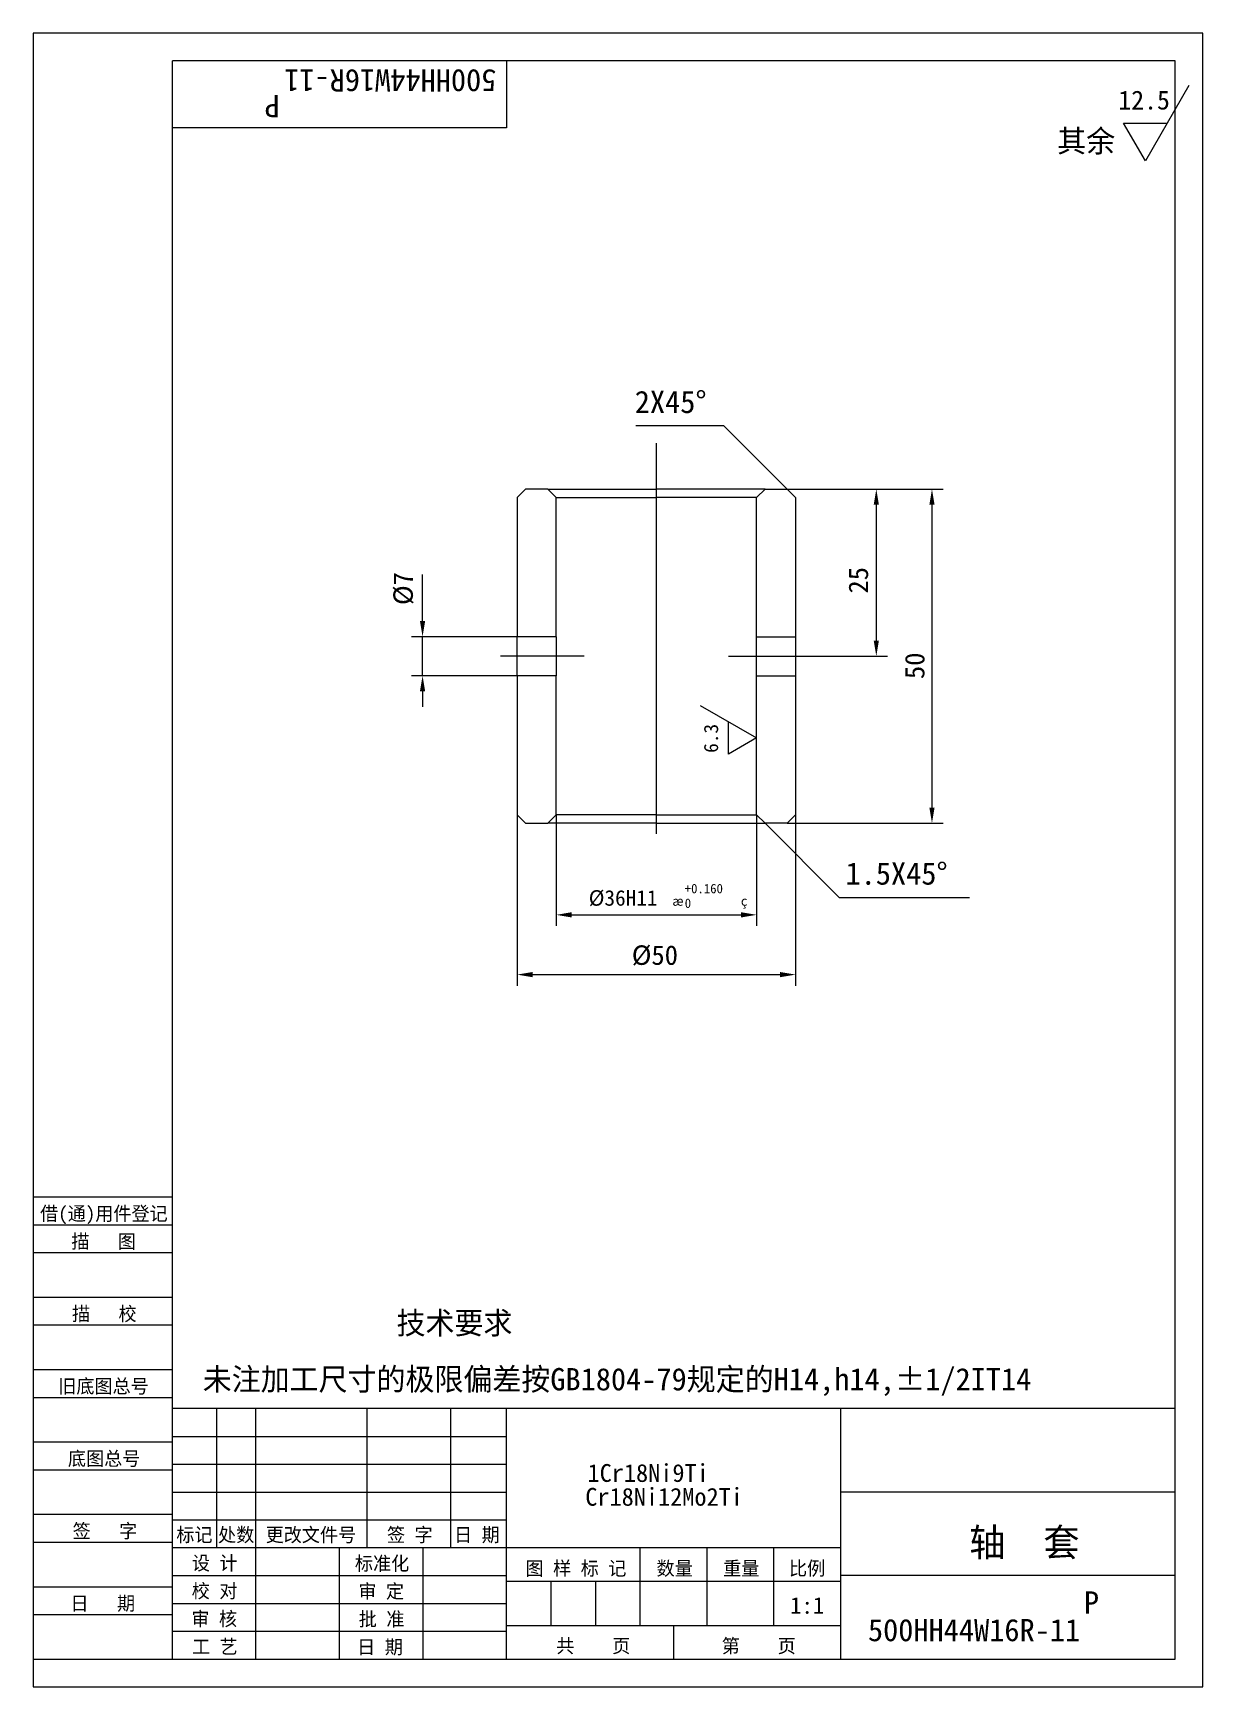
# Model space of a CAD drawing. Header units: metres. Extents: x 0 to 210, y 0 to 297.
import ezdxf

# ---------------------------------------------------------------- set-up
doc = ezdxf.new("R2010")
doc.units = ezdxf.units.M
for name, color, linetype in [('C', 6, 'Continuous'), ('D', 1, 'Continuous'), ('FL', 5, 'Continuous'), ('T', 7, 'Continuous'), ('TL', 4, 'Continuous')]:
    doc.layers.add(name, color=color, linetype=linetype)

# ---------------------------------------------------------------- blocks, each defined once
blk = doc.blocks.new('TUKUN4')
at = {"layer": 'FL'}
for p, q in [((0, 297), (0, 0)), ((210, 297), (0, 297)), ((210, 0), (210, 297)), ((0, 78), (25, 78)), ((0, 70), (25, 70)), ((0, 65), (25, 65)), ((0, 57), (25, 57)), ((0, 52), (25, 52)), ((33, 25), (33, 50)), ((40, 5), (40, 50)), ((60, 25), (60, 50)), ((75, 25), (75, 50)), ((25, 45), (85, 45)), ((0, 44), (25, 44)), ((0, 39), (25, 39)), ((25, 40), (85, 40)), ((25, 35), (85, 35)), ((0, 31), (25, 31)), ((25, 30), (85, 30)), ((0, 26), (25, 26)), ((70, 5), (70, 25)), ((0, 18), (25, 18)), ((25, 20), (85, 20)), ((25, 15), (85, 15)), ((0, 13), (25, 13)), ((25, 10), (85, 10)), ((0, 0), (210, 0))]:
    blk.add_line(p, q, dxfattribs=at)
at = {"layer": 'TL'}
for p, q in [((25, 5), (25, 292)), ((205, 292), (25, 292)), ((85, 292), (85, 280)), ((205, 5), (205, 292)), ((85, 280), (25, 280)), ((0, 88), (25, 88)), ((0, 83), (25, 83)), ((205, 50), (25, 50)), ((85, 5), (85, 50)), ((145, 5), (145, 50)), ((205, 35), (145, 35)), ((145, 25), (25, 25)), ((55, 5), (55, 25)), ((109, 11), (109, 25)), ((121, 11), (121, 25)), ((133, 11), (133, 25)), ((85, 19), (145, 19)), ((93, 11), (93, 19)), ((101, 11), (101, 19)), ((205, 20), (145, 20)), ((145, 11), (85, 11)), ((115, 5), (115, 11)), ((0, 5), (205, 5))]:
    blk.add_line(p, q, dxfattribs=at)
at = {"layer": 'T'}
for s, p in [('借(通)用件登记', (1.26, 83.76)), ('描   图', (6.86, 78.76)), ('描   校', (6.98, 65.76)), ('旧底图总号', (4.52, 52.76)), ('底图总号', (6.25, 39.76)), ('签   字', (7.1, 26.76)), ('标记', (25.71, 26.07)), ('处数', (33.22, 26.07)), ('更改文件号', (41.75, 26.07)), ('签 字', (63.53, 26.07)), ('日 期', (75.57, 26.07)), ('设 计', (28.5, 20.99)), ('标准化', (57.77, 20.93)), ('图 样 标 记', (88.4, 20.04)), ('数量', (111.92, 20.04)), ('重量', (123.88, 20.04)), ('比例', (135.7, 20.04)), ('校 对', (28.48, 15.99)), ('审 定', (58.39, 15.93)), ('日   期', (6.72, 13.76)), ('审 核', (28.41, 10.99)), ('批 准', (58.46, 10.93)), ('共    页', (93.91, 6.13)), ('第    页', (123.62, 6.13)), ('工 艺', (28.52, 5.99)), ('日 期', (58.18, 5.93))]:
    blk.add_text(s, height=2.5, dxfattribs=at).set_placement(p)

msp = doc.modelspace()

# ---------------------------------------------------------------- linework, layer by layer
at = {"layer": 'C'}
for p, q in [((111.89, 153.18), (111.89, 223.35)), ((98.91, 185.1), (83.89, 185.1)), ((124.86, 185.1), (139.89, 185.1))]:
    msp.add_line(p, q, dxfattribs=at)
at = {"layer": 'D'}
for p, q in [((207.48, 287.57), (199.67, 274.05)), ((199.67, 274.05), (195.77, 280.81)), ((195.77, 280.81), (203.58, 280.81)), ((124.01, 226.48), (108.21, 226.48)), ((135.39, 215.1), (124.01, 226.48)), ((135.39, 215.1), (153.37, 215.1)), ((153.37, 215.1), (163.36, 215.1)), ((151.37, 212.3), (151.37, 187.9)), ((161.36, 212.3), (161.36, 157.9)), ((69.92, 194.2), (69.92, 199.79)), ((69.92, 191.4), (69.92, 194.2)), ((86.89, 188.6), (67.92, 188.6)), ((69.92, 181.6), (69.92, 188.6)), ((139.89, 185.1), (153.37, 185.1)), ((86.89, 181.6), (67.92, 181.6)), ((69.92, 178.8), (69.92, 176)), ((119.75, 176.27), (129.89, 170.41)), ((124.82, 167.49), (124.82, 173.34)), ((129.89, 170.41), (124.82, 167.49)), ((86.89, 156.6), (86.89, 125.92)), ((93.89, 156.6), (93.89, 136.65)), ((129.89, 156.6), (129.89, 136.65)), ((131.39, 155.1), (144.7, 141.79)), ((135.39, 155.1), (163.36, 155.1)), ((136.89, 156.6), (136.89, 125.92)), ((144.7, 141.79), (168.1, 141.79)), ((96.69, 138.65), (127.09, 138.65)), ((89.69, 127.92), (134.09, 127.92))]:
    msp.add_line(p, q, dxfattribs=at)
for points in [[(150.9, 212.3), (151.84, 212.3), (151.37, 215.1)], [(160.9, 212.3), (161.83, 212.3), (161.36, 215.1)], [(69.45, 191.4), (70.38, 191.4), (69.92, 188.6)], [(150.9, 187.9), (151.84, 187.9), (151.37, 185.1)], [(69.45, 178.8), (70.38, 178.8), (69.92, 181.6)], [(160.9, 157.9), (161.83, 157.9), (161.36, 155.1)], [(96.69, 139.12), (96.69, 138.18), (93.89, 138.65)], [(127.09, 139.12), (127.09, 138.18), (129.89, 138.65)], [(89.69, 128.39), (89.69, 127.45), (86.89, 127.92)], [(134.09, 128.39), (134.09, 127.45), (136.89, 127.92)]]:
    msp.add_solid(points, dxfattribs=at)
at = {"layer": 'TL'}
for p, q in [((86.89, 213.6), (88.39, 215.1)), ((92.39, 215.1), (88.39, 215.1)), ((93.89, 213.6), (92.39, 215.1)), ((92.39, 215.1), (111.89, 215.1)), ((131.39, 215.1), (111.89, 215.1)), ((129.89, 213.6), (131.39, 215.1)), ((131.39, 215.1), (135.39, 215.1)), ((136.89, 213.6), (135.39, 215.1)), ((86.89, 213.6), (86.89, 188.6)), ((93.89, 213.6), (111.89, 213.6)), ((93.89, 188.6), (93.89, 213.6)), ((129.89, 213.6), (111.89, 213.6)), ((129.89, 188.6), (129.89, 213.6)), ((136.89, 213.6), (136.89, 188.6)), ((93.89, 188.6), (86.89, 188.6)), ((86.89, 181.6), (86.89, 188.6)), ((93.89, 188.6), (93.89, 181.6)), ((129.89, 188.6), (136.89, 188.6)), ((129.89, 181.6), (129.89, 188.6)), ((136.89, 188.6), (136.89, 181.6)), ((93.89, 181.6), (86.89, 181.6)), ((86.89, 181.6), (86.89, 156.6)), ((93.89, 156.6), (93.89, 181.6)), ((129.89, 156.6), (129.89, 181.6)), ((129.89, 181.6), (136.89, 181.6)), ((136.89, 181.6), (136.89, 156.6)), ((88.39, 155.1), (86.89, 156.6)), ((88.39, 155.1), (92.39, 155.1)), ((92.39, 155.1), (93.89, 156.6)), ((111.89, 155.1), (92.39, 155.1)), ((111.89, 156.6), (93.89, 156.6)), ((111.89, 156.6), (129.89, 156.6)), ((111.89, 155.1), (131.39, 155.1)), ((131.39, 155.1), (129.89, 156.6)), ((135.39, 155.1), (131.39, 155.1)), ((135.39, 155.1), (136.89, 156.6))]:
    msp.add_line(p, q, dxfattribs=at)

# ---------------------------------------------------------------- block references
at = {"layer": 'D'}
msp.add_blockref('TUKUN4', (0, 0), dxfattribs=at)

# ---------------------------------------------------------------- texts
for s, height, rotation, p in [('500HH44W16R-11', 4, 180, (83.17, 290.46)), ('P', 4, 180, (44.28, 285.86)), ('%%C7', 3.5, 90, (68.17, 194.29)), ('25', 3.5, 90, (149.89, 196.35)), ('50', 3.5, 90, (160.01, 180.99)), ('6.3', 2.55, 90, (122.97, 167.74))]:
    msp.add_text(s, height=height, rotation=rotation, dxfattribs=at).set_placement(p)
for s, height, p in [('12.5', 3.4, (194.82, 283.27)), ('其余', 4, (183.85, 275.61)), ('2X45%%d', 4, (108.01, 228.76)), ('1.5X45%%d', 4, (145.84, 144.07)), ('%%C36H11', 2.8, (99.74, 140.29)), ('+0.160', 1.68, (116.98, 142.53)), ('%%230', 1.68, (114.74, 140.29)), ('0', 1.68, (116.98, 139.9)), ('%%231', 1.68, (127.06, 140.29)), ('%%C50', 3.5, (107.47, 129.67)), ('技术要求', 4, (65.24, 63.36)), ('未注加工尺寸的极限偏差按GB1804-79规定的H14,h14,%%P1/2IT14', 4, (30.45, 53.26)), ('1Cr18Ni9Ti', 3.2, (99.53, 36.82)), ('Cr18Ni12Mo2Ti', 3.2, (99.13, 32.54)), ('轴  套', 5, (168.05, 23.45)), ('1:1', 3, (135.9, 13.13)), ('P', 4, (188.64, 13.17)), ('500HH44W16R-11', 4, (149.87, 8.21))]:
    msp.add_text(s, height=height, dxfattribs=at).set_placement(p)

doc.saveas('drawing.dxf')
